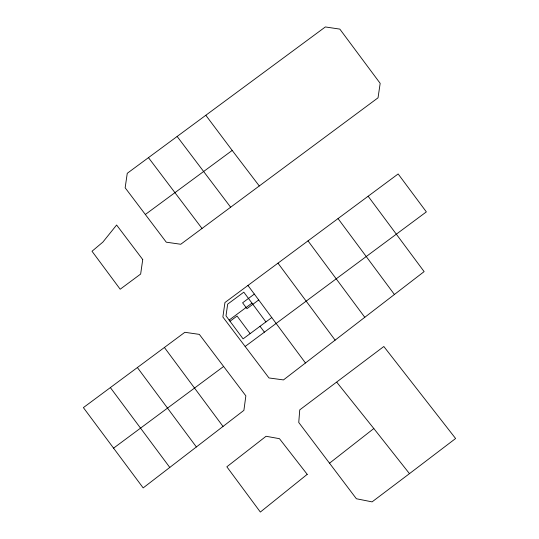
<?xml version="1.0" encoding="UTF-8"?>
<svg xmlns="http://www.w3.org/2000/svg" width="539" height="539" viewBox="0 0 539 539"><rect width="100%" height="100%" fill="white"/><g stroke="black" fill="none" stroke-linecap="round" stroke-linejoin="round"><path stroke-width="0.81" d="M329.383 463.311L373.823 428.532L409.472 473.646L455.61 438.51L383.829 346.503L299.751 409.869L298.747 422.468L356.387 498.75L372.085 501.876L409.472 473.646M169.785 467.428L243.897 410.361L245.858 395.855L199.329 334.375L184.85 332.3L83.39 407.612L143.172 487.903L169.785 467.428L110.354 387.581M368.144 196.236L424.126 271.609L283.474 379.914L268.968 377.954L222.87 317.006L224.945 302.527L398.153 173.949L426.349 211.888L245.157 346.456M202.017 228.469L180.754 244.261L166.275 242.186L125.156 187.788L127.258 173.309L325.354 26.95L339.833 29.113L380.17 83.343L378.034 97.815L202.017 228.469L148.461 157.631M254.347 294.085L242.604 302.797L246.963 308.672L258.707 299.953M229.136 320.078L251.962 303.14M230.012 321.251L237.059 316.022L250.13 333.634M271.777 317.565L243.082 338.863L225.996 315.841L227.667 304.144L243.817 292.165L265.909 321.924M223.631 366.459L113.453 448.239M259.286 185.975L232.201 150.435L145.335 214.488M336.808 382.266L373.823 428.532M230.652 207.232L177.129 136.455M205.817 115.279L232.201 150.435M394.413 294.483L338.047 218.585M364.782 317.296L308.012 240.872M335.123 340.136L277.976 263.16M164.402 347.48L223.018 426.45M137.378 367.544L196.371 446.952M247.94 285.448L305.465 362.983M260.034 326.284L264.393 332.152M142.734 259.562L140.652 274.041L120.184 289.221L92.014 251.255L102.868 242.099L116.613 225.019L142.734 259.562M307.217 474.347L260.344 512.05L226.845 466.794L266.064 436.273L279.465 438.685L307.217 474.347"/></g></svg>
